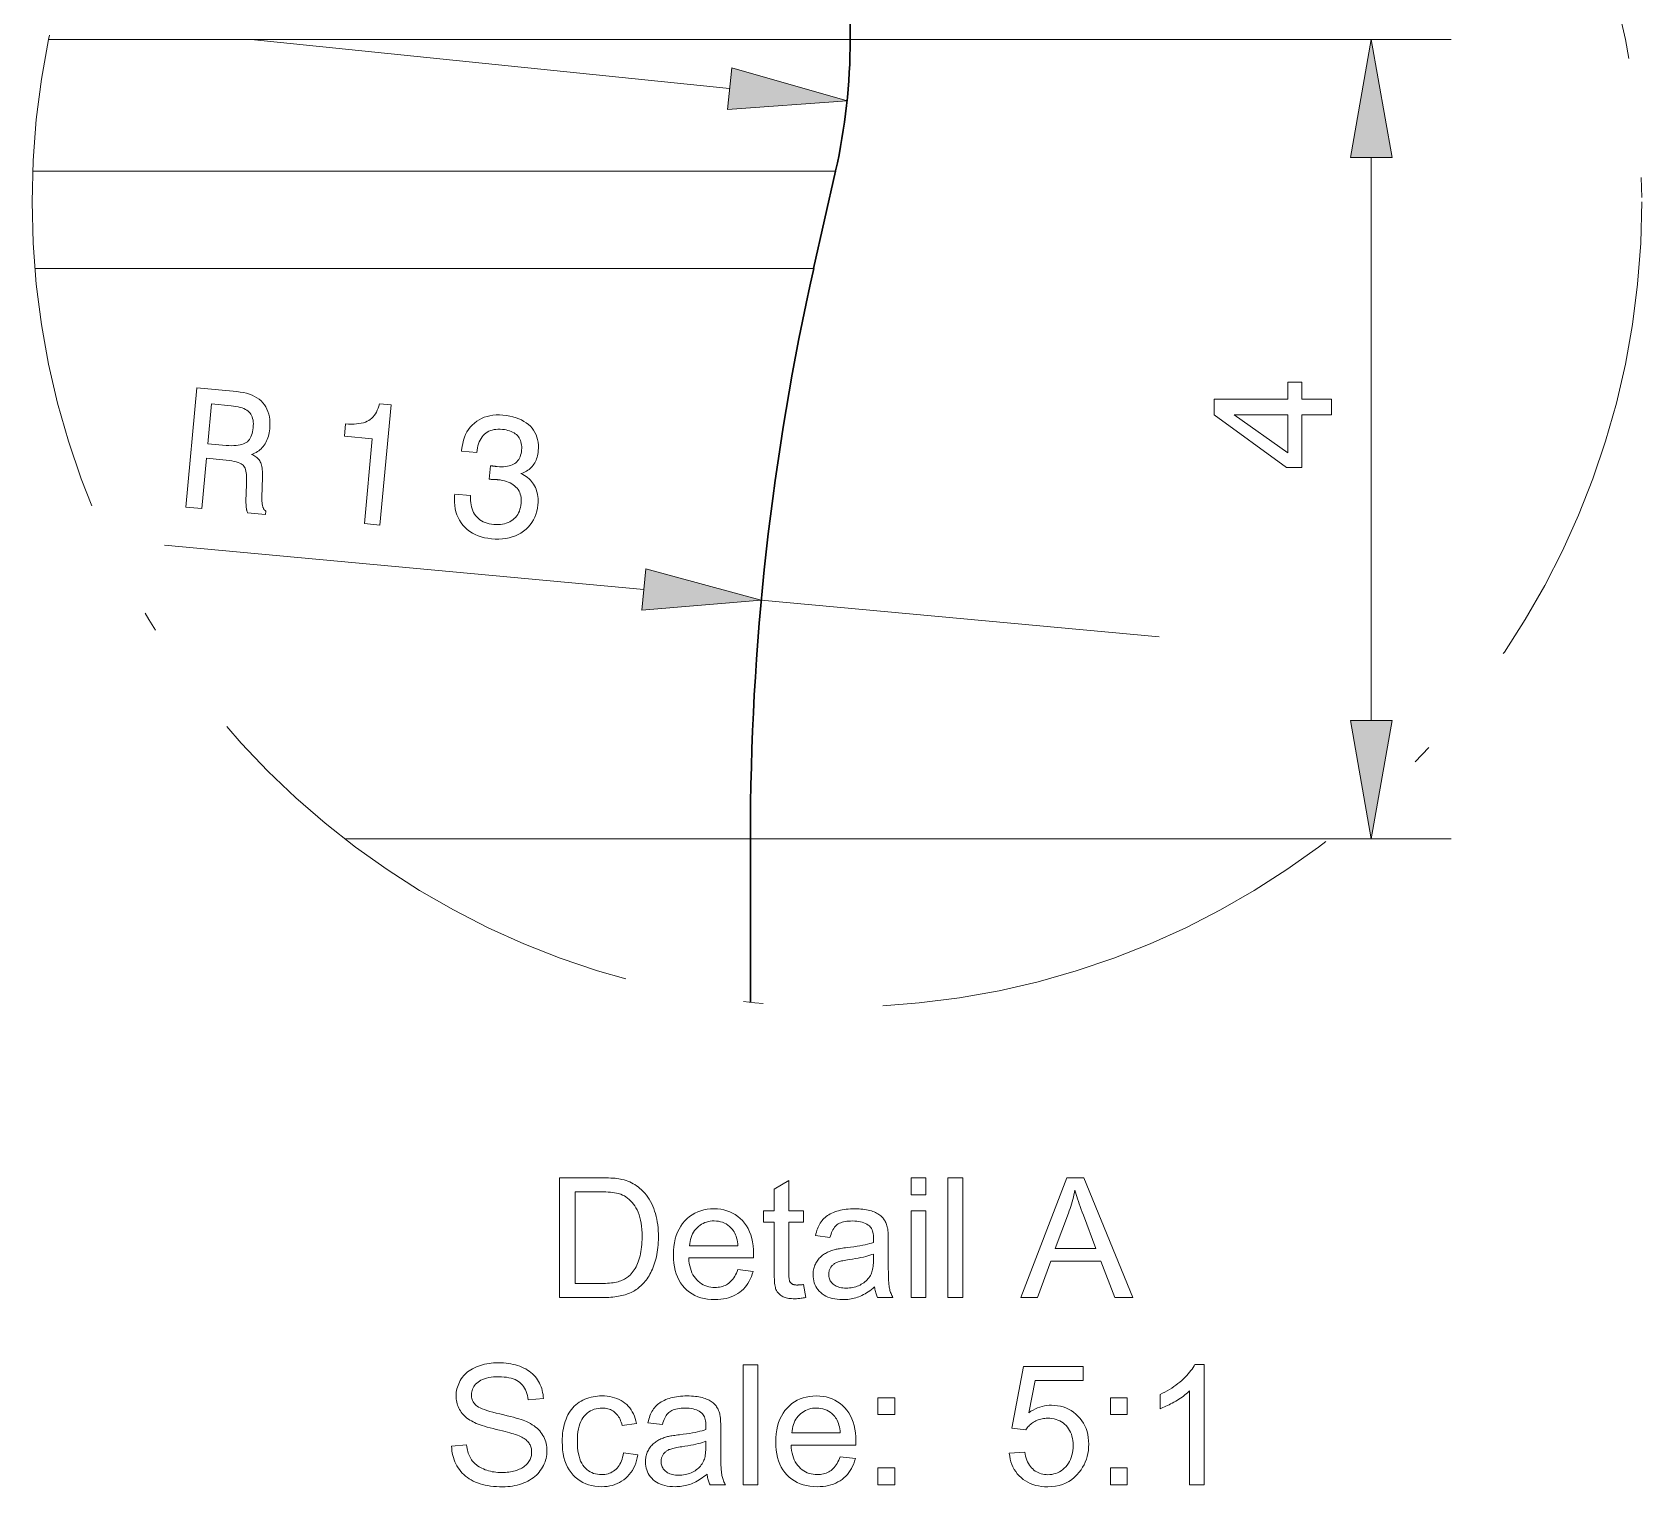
# Model space of a CAD drawing. Extents: x 0 to 297, y 0 to 420.
# Drawn here: x 165.78 to 206.08, y 78.96 to 115.36 of the extents above; entities that cross this region are included whole.
import ezdxf

# ---------------------------------------------------------------- set-up
doc = ezdxf.new("R2010")
doc.units = 0
doc.linetypes.add('DASHDOT', pattern=[18.5, 12, -3, 0.5, -3])

msp = doc.modelspace()

# ---------------------------------------------------------------- linework, layer by layer
at = {"color": 7, "lineweight": 30, "ltscale": 0.402046}
msp.add_line((186.263, 115.181), (186.263, 131.262), dxfattribs=at)
at = {"color": 7, "lineweight": 13}
for p, q in [((186.263, 115.181), (166.198, 115.181)), ((185.897, 111.888), (165.798, 111.888))]:
    msp.add_line(p, q, dxfattribs=at)
at = {"color": 7, "lineweight": 13, "ltscale": 0.301139}
for p, q in [((183.245, 113.949), (171.263, 115.181)), ((181.095, 101.417), (169.1, 102.522))]:
    msp.add_line(p, q, dxfattribs=at)
at = {"color": 7, "lineweight": 13, "ltscale": 0.376149}
msp.add_line((186.263, 115.181), (201.309, 115.181), dxfattribs=at)
at = {"color": 7, "lineweight": 13, "ltscale": 0.352279}
msp.add_line((199.309, 98.135), (199.309, 112.226), dxfattribs=at)
at = {"color": 7, "lineweight": 30, "ltscale": 0.0625}
msp.add_line((185.348, 109.449), (185.897, 111.888), dxfattribs=at)
at = {"color": 7, "lineweight": 13, "ltscale": 0.487385}
msp.add_line((185.348, 109.449), (165.853, 109.449), dxfattribs=at)
at = {"color": 7, "lineweight": 13, "ltscale": 0.25}
msp.add_line((193.995, 100.228), (184.037, 101.146), dxfattribs=at)
at = {"color": 7, "lineweight": 13, "ltscale": 0.253993}
msp.add_line((183.763, 95.181), (173.603, 95.181), dxfattribs=at)
at = {"color": 7, "lineweight": 13, "ltscale": 0.438649}
msp.add_line((183.763, 95.181), (201.309, 95.181), dxfattribs=at)
at = {"color": 7, "lineweight": 30, "ltscale": 0.102383}
msp.add_line((183.763, 91.085), (183.763, 95.181), dxfattribs=at)
at = {"color": 7, "lineweight": 13}
for points in [[(199.83, 112.226), (199.309, 115.181), (198.788, 112.226)], [(183.192, 113.43), (186.184, 113.646), (183.299, 114.467)], [(169.634, 103.477), (169.909, 106.46), (170.906, 106.368), (170.992, 106.358), (171.073, 106.344), (171.15, 106.326), (171.222, 106.304), (171.289, 106.278), (171.352, 106.248), (171.411, 106.215), (171.464, 106.177), (171.513, 106.135), (171.558, 106.089), (171.598, 106.04), (171.632, 105.987), (171.662, 105.93), (171.687, 105.87), (171.706, 105.806), (171.721, 105.739), (171.731, 105.668), (171.736, 105.594), (171.736, 105.516), (171.73, 105.435), (171.725, 105.387), (171.718, 105.34), (171.708, 105.295), (171.697, 105.252), (171.685, 105.211), (171.67, 105.171), (171.653, 105.133), (171.635, 105.096), (171.615, 105.062), (171.592, 105.028), (171.568, 104.997), (171.543, 104.968), (171.515, 104.94), (171.486, 104.914), (171.455, 104.89), (171.422, 104.867), (171.388, 104.847), (171.351, 104.828), (171.313, 104.811), (171.273, 104.795), (171.304, 104.782), (171.333, 104.767), (171.36, 104.751), (171.385, 104.735), (171.408, 104.717), (171.429, 104.698), (171.448, 104.679), (171.465, 104.658), (171.481, 104.636), (171.494, 104.613), (171.505, 104.588), (171.516, 104.56), (171.524, 104.528), (171.532, 104.494), (171.538, 104.456), (171.543, 104.415), (171.546, 104.37), (171.548, 104.322), (171.549, 104.272), (171.548, 104.217), (171.535, 103.73), (171.535, 103.699), (171.535, 103.67), (171.535, 103.642), (171.536, 103.616), (171.538, 103.592), (171.54, 103.569), (171.543, 103.548), (171.546, 103.529), (171.549, 103.511), (171.554, 103.495), (171.559, 103.48), (171.564, 103.466), (171.571, 103.452), (171.578, 103.439), (171.586, 103.427), (171.594, 103.415), (171.603, 103.404), (171.614, 103.394), (171.624, 103.384), (171.636, 103.375), (171.628, 103.293), (171.177, 103.335), (171.172, 103.346), (171.168, 103.357), (171.163, 103.37), (171.159, 103.383), (171.156, 103.398), (171.152, 103.413), (171.149, 103.43), (171.147, 103.447), (171.144, 103.465), (171.142, 103.484), (171.14, 103.505), (171.139, 103.526), (171.137, 103.549), (171.136, 103.574), (171.136, 103.599), (171.135, 103.626), (171.135, 103.654), (171.135, 103.684), (171.136, 103.715), (171.137, 103.747), (171.151, 104.135), (171.152, 104.192), (171.151, 104.245), (171.148, 104.294), (171.143, 104.339), (171.135, 104.38), (171.126, 104.417), (171.114, 104.45), (171.1, 104.48), (171.084, 104.505), (171.067, 104.526), (171.044, 104.545), (171.016, 104.563), (170.981, 104.58), (170.94, 104.595), (170.892, 104.609), (170.838, 104.622), (170.778, 104.634), (170.711, 104.645), (170.638, 104.654), (170.558, 104.662), (170.149, 104.7), (170.033, 103.44)], [(198.309, 105.791), (197.567, 105.791), (197.567, 104.473), (197.187, 104.473), (195.376, 105.787), (195.376, 106.179), (197.221, 106.179), (197.221, 106.607), (197.567, 106.607), (197.567, 106.179), (198.309, 106.179)], [(170.761, 106.013), (170.274, 106.058), (170.183, 105.065), (170.642, 105.023), (170.71, 105.018), (170.775, 105.015), (170.835, 105.016), (170.891, 105.019), (170.943, 105.024), (170.991, 105.033), (171.034, 105.044), (171.074, 105.058), (171.11, 105.074), (171.142, 105.093), (171.171, 105.115), (171.197, 105.141), (171.22, 105.17), (171.242, 105.202), (171.26, 105.237), (171.276, 105.276), (171.29, 105.318), (171.301, 105.364), (171.31, 105.413), (171.316, 105.465), (171.319, 105.516), (171.32, 105.565), (171.317, 105.611), (171.312, 105.654), (171.303, 105.695), (171.291, 105.733), (171.277, 105.768), (171.259, 105.8), (171.238, 105.829), (171.215, 105.856), (171.187, 105.881), (171.156, 105.903), (171.121, 105.924), (171.082, 105.942), (171.038, 105.959), (170.991, 105.974), (170.939, 105.987), (170.884, 105.997), (170.825, 106.006)], [(174.1, 103.066), (174.296, 105.19), (173.599, 105.254), (173.627, 105.559), (173.702, 105.554), (173.773, 105.553), (173.841, 105.555), (173.905, 105.559), (173.965, 105.566), (174.022, 105.577), (174.075, 105.59), (174.124, 105.606), (174.169, 105.626), (174.211, 105.648), (174.249, 105.673), (174.285, 105.702), (174.318, 105.735), (174.349, 105.771), (174.377, 105.811), (174.402, 105.854), (174.424, 105.901), (174.444, 105.951), (174.461, 106.005), (174.476, 106.063), (174.767, 106.036), (174.49, 103.03)], [(176.363, 103.801), (176.76, 103.765), (176.757, 103.703), (176.758, 103.644), (176.762, 103.587), (176.77, 103.533), (176.781, 103.481), (176.795, 103.432), (176.813, 103.385), (176.835, 103.341), (176.86, 103.3), (176.888, 103.261), (176.92, 103.225), (176.955, 103.192), (176.992, 103.162), (177.033, 103.135), (177.076, 103.112), (177.123, 103.092), (177.173, 103.075), (177.225, 103.062), (177.281, 103.052), (177.339, 103.044), (177.397, 103.041), (177.452, 103.04), (177.506, 103.043), (177.557, 103.05), (177.606, 103.06), (177.652, 103.073), (177.697, 103.089), (177.739, 103.109), (177.779, 103.133), (177.817, 103.159), (177.852, 103.189), (177.884, 103.221), (177.913, 103.256), (177.938, 103.294), (177.961, 103.334), (177.98, 103.377), (177.996, 103.423), (178.009, 103.471), (178.019, 103.522), (178.026, 103.576), (178.028, 103.625), (178.028, 103.672), (178.023, 103.717), (178.016, 103.761), (178.004, 103.802), (177.989, 103.842), (177.971, 103.879), (177.949, 103.915), (177.924, 103.949), (177.895, 103.981), (177.862, 104.011), (177.827, 104.038), (177.789, 104.062), (177.748, 104.085), (177.703, 104.104), (177.656, 104.121), (177.606, 104.136), (177.553, 104.147), (177.497, 104.157), (177.438, 104.164), (177.43, 104.164), (177.421, 104.165), (177.413, 104.166), (177.404, 104.167), (177.395, 104.167), (177.386, 104.168), (177.377, 104.168), (177.368, 104.169), (177.359, 104.169), (177.35, 104.17), (177.34, 104.17), (177.33, 104.171), (177.319, 104.171), (177.308, 104.172), (177.296, 104.172), (177.284, 104.173), (177.27, 104.173), (177.257, 104.174), (177.242, 104.174), (177.228, 104.175), (177.259, 104.513), (177.268, 104.511), (177.277, 104.51), (177.286, 104.509), (177.295, 104.508), (177.304, 104.507), (177.312, 104.506), (177.321, 104.504), (177.33, 104.503), (177.338, 104.502), (177.347, 104.501), (177.355, 104.5), (177.363, 104.499), (177.371, 104.499), (177.379, 104.498), (177.387, 104.497), (177.395, 104.496), (177.402, 104.495), (177.41, 104.495), (177.417, 104.494), (177.424, 104.493), (177.481, 104.489), (177.534, 104.488), (177.585, 104.489), (177.634, 104.492), (177.679, 104.499), (177.722, 104.507), (177.761, 104.519), (177.798, 104.533), (177.833, 104.549), (177.864, 104.568), (177.893, 104.59), (177.919, 104.614), (177.943, 104.641), (177.964, 104.671), (177.982, 104.703), (177.998, 104.738), (178.011, 104.776), (178.022, 104.816), (178.03, 104.859), (178.036, 104.905), (178.039, 104.949), (178.038, 104.992), (178.035, 105.032), (178.029, 105.071), (178.02, 105.108), (178.009, 105.143), (177.994, 105.177), (177.976, 105.208), (177.956, 105.238), (177.933, 105.266), (177.906, 105.291), (177.878, 105.315), (177.846, 105.336), (177.812, 105.355), (177.776, 105.372), (177.737, 105.387), (177.695, 105.399), (177.651, 105.409), (177.604, 105.418), (177.554, 105.423), (177.498, 105.427), (177.445, 105.427), (177.394, 105.423), (177.346, 105.416), (177.299, 105.406), (177.256, 105.392), (177.215, 105.375), (177.176, 105.354), (177.14, 105.329), (177.106, 105.302), (177.075, 105.27), (177.046, 105.236), (177.02, 105.198), (176.997, 105.157), (176.977, 105.112), (176.959, 105.065), (176.944, 105.014), (176.931, 104.959), (176.921, 104.902), (176.914, 104.841), (176.532, 104.876), (176.535, 104.905), (176.545, 104.991), (176.561, 105.073), (176.581, 105.15), (176.605, 105.224), (176.635, 105.294), (176.669, 105.359), (176.708, 105.421), (176.752, 105.478), (176.801, 105.532), (176.854, 105.581), (176.912, 105.626), (176.972, 105.665), (177.036, 105.698), (177.102, 105.726), (177.172, 105.749), (177.244, 105.766), (177.32, 105.777), (177.399, 105.783), (177.481, 105.783), (177.566, 105.778), (177.655, 105.768), (177.74, 105.753), (177.82, 105.735), (177.896, 105.713), (177.967, 105.687), (178.034, 105.658), (178.096, 105.624), (178.154, 105.587), (178.207, 105.546), (178.256, 105.501), (178.3, 105.452), (178.338, 105.401), (178.371, 105.346), (178.399, 105.289), (178.421, 105.229), (178.438, 105.166), (178.45, 105.1), (178.457, 105.031), (178.458, 104.96), (178.453, 104.885), (178.448, 104.843), (178.442, 104.802), (178.433, 104.762), (178.423, 104.724), (178.411, 104.687), (178.397, 104.652), (178.381, 104.618), (178.364, 104.585), (178.345, 104.554), (178.324, 104.525), (178.301, 104.497), (178.276, 104.47), (178.25, 104.445), (178.222, 104.422), (178.193, 104.401), (178.162, 104.381), (178.129, 104.363), (178.094, 104.346), (178.058, 104.331), (178.02, 104.318), (178.065, 104.295), (178.108, 104.27), (178.148, 104.243), (178.186, 104.215), (178.222, 104.185), (178.255, 104.153), (178.285, 104.12), (178.313, 104.085), (178.338, 104.048), (178.361, 104.009), (178.381, 103.968), (178.399, 103.926), (178.413, 103.883), (178.426, 103.838), (178.435, 103.792), (178.442, 103.744), (178.447, 103.695), (178.448, 103.644), (178.447, 103.591), (178.443, 103.538), (178.433, 103.453), (178.416, 103.373), (178.395, 103.297), (178.367, 103.225), (178.334, 103.156), (178.296, 103.092), (178.251, 103.032), (178.202, 102.975), (178.147, 102.923), (178.086, 102.874), (178.021, 102.83), (177.952, 102.792), (177.88, 102.759), (177.804, 102.732), (177.726, 102.71), (177.643, 102.694), (177.558, 102.684), (177.469, 102.679), (177.377, 102.679), (177.281, 102.686), (177.191, 102.697), (177.105, 102.713), (177.023, 102.734), (176.945, 102.76), (176.872, 102.792), (176.803, 102.828), (176.738, 102.869), (176.677, 102.916), (176.621, 102.968), (176.569, 103.024), (176.522, 103.085), (176.481, 103.149), (176.445, 103.216), (176.416, 103.286), (176.392, 103.359), (176.374, 103.436), (176.362, 103.515), (176.356, 103.598), (176.355, 103.683), (176.36, 103.772)], [(197.221, 104.836), (197.221, 105.791), (195.878, 105.791)], [(181.047, 100.898), (184.037, 101.146), (181.143, 101.935)], [(198.788, 98.135), (199.309, 95.181), (199.83, 98.135)], [(178.982, 83.698), (178.982, 86.698), (180.015, 86.698), (180.084, 86.698), (180.149, 86.696), (180.21, 86.694), (180.269, 86.691), (180.324, 86.687), (180.376, 86.683), (180.424, 86.677), (180.469, 86.671), (180.511, 86.663), (180.549, 86.655), (180.6, 86.642), (180.65, 86.628), (180.697, 86.611), (180.744, 86.592), (180.788, 86.572), (180.832, 86.549), (180.873, 86.525), (180.914, 86.499), (180.952, 86.47), (180.989, 86.44), (181.036, 86.399), (181.08, 86.356), (181.121, 86.31), (181.16, 86.262), (181.197, 86.212), (181.231, 86.159), (181.263, 86.105), (181.293, 86.048), (181.32, 85.989), (181.344, 85.928), (181.367, 85.864), (181.387, 85.799), (181.404, 85.732), (181.42, 85.664), (181.433, 85.593), (181.443, 85.521), (181.452, 85.447), (181.457, 85.371), (181.461, 85.294), (181.462, 85.214), (181.461, 85.147), (181.459, 85.081), (181.455, 85.016), (181.449, 84.954), (181.442, 84.892), (181.433, 84.832), (181.423, 84.774), (181.411, 84.717), (181.397, 84.662), (181.382, 84.609), (181.366, 84.557), (181.349, 84.507), (181.33, 84.459), (181.311, 84.412), (181.291, 84.368), (181.27, 84.325), (181.249, 84.284), (181.226, 84.245), (181.202, 84.207), (181.178, 84.172), (181.152, 84.138), (181.127, 84.106), (181.101, 84.075), (181.074, 84.045), (181.047, 84.017), (181.019, 83.991), (180.991, 83.966), (180.963, 83.942), (180.934, 83.92), (180.904, 83.9), (180.874, 83.88), (180.843, 83.862), (180.81, 83.844), (180.776, 83.828), (180.741, 83.812), (180.704, 83.798), (180.667, 83.784), (180.628, 83.772), (180.588, 83.76), (180.546, 83.749), (180.504, 83.74), (180.46, 83.731), (180.415, 83.723), (180.369, 83.717), (180.321, 83.711), (180.272, 83.706), (180.222, 83.703), (180.171, 83.7), (180.118, 83.699), (180.064, 83.698)], [(187.79, 86.274), (187.79, 86.698), (188.158, 86.698), (188.158, 86.274)], [(188.71, 83.698), (188.71, 86.698), (189.079, 86.698), (189.079, 83.698)], [(190.532, 83.698), (191.684, 86.698), (192.112, 86.698), (193.339, 83.698), (192.887, 83.698), (192.537, 84.607), (191.283, 84.607), (190.953, 83.698)], [(179.379, 84.052), (180.019, 84.052), (180.077, 84.053), (180.133, 84.054), (180.186, 84.057), (180.236, 84.061), (180.284, 84.066), (180.329, 84.072), (180.372, 84.079), (180.412, 84.087), (180.45, 84.097), (180.485, 84.107), (180.518, 84.119), (180.55, 84.131), (180.58, 84.145), (180.609, 84.159), (180.637, 84.174), (180.663, 84.19), (180.688, 84.207), (180.711, 84.225), (180.733, 84.243), (180.754, 84.263), (180.782, 84.292), (180.808, 84.323), (180.833, 84.356), (180.857, 84.391), (180.88, 84.428), (180.901, 84.467), (180.921, 84.508), (180.94, 84.551), (180.958, 84.596), (180.974, 84.642), (180.989, 84.691), (181.002, 84.742), (181.014, 84.795), (181.024, 84.849), (181.033, 84.906), (181.04, 84.965), (181.046, 85.026), (181.05, 85.089), (181.052, 85.154), (181.053, 85.221), (181.051, 85.313), (181.047, 85.4), (181.039, 85.483), (181.028, 85.562), (181.014, 85.637), (180.997, 85.707), (180.977, 85.773), (180.954, 85.834), (180.928, 85.891), (180.898, 85.944), (180.867, 85.993), (180.834, 86.038), (180.8, 86.081), (180.764, 86.119), (180.727, 86.155), (180.689, 86.187), (180.649, 86.216), (180.609, 86.242), (180.566, 86.264), (180.523, 86.283), (180.489, 86.294), (180.451, 86.305), (180.41, 86.314), (180.364, 86.322), (180.315, 86.329), (180.261, 86.334), (180.204, 86.339), (180.143, 86.342), (180.078, 86.343), (180.009, 86.344), (179.379, 86.344)], [(185.097, 84.028), (185.15, 83.702), (185.119, 83.696), (185.089, 83.69), (185.059, 83.685), (185.031, 83.681), (185.002, 83.678), (184.975, 83.675), (184.948, 83.672), (184.922, 83.671), (184.896, 83.67), (184.871, 83.669), (184.832, 83.67), (184.795, 83.672), (184.759, 83.675), (184.725, 83.68), (184.693, 83.685), (184.663, 83.692), (184.635, 83.701), (184.608, 83.71), (184.583, 83.721), (184.56, 83.733), (184.539, 83.746), (184.519, 83.76), (184.5, 83.775), (184.482, 83.79), (184.466, 83.806), (184.451, 83.823), (184.438, 83.841), (184.425, 83.86), (184.414, 83.879), (184.405, 83.9), (184.396, 83.923), (184.389, 83.95), (184.382, 83.982), (184.376, 84.019), (184.371, 84.06), (184.367, 84.106), (184.364, 84.156), (184.362, 84.211), (184.36, 84.27), (184.36, 84.335), (184.36, 85.585), (184.09, 85.585), (184.09, 85.871), (184.36, 85.871), (184.36, 86.41), (184.726, 86.631), (184.726, 85.871), (185.097, 85.871), (185.097, 85.585), (184.726, 85.585), (184.726, 84.314), (184.726, 84.284), (184.727, 84.256), (184.728, 84.23), (184.729, 84.206), (184.731, 84.185), (184.733, 84.165), (184.736, 84.149), (184.739, 84.134), (184.742, 84.122), (184.746, 84.111), (184.75, 84.103), (184.754, 84.094), (184.759, 84.086), (184.765, 84.078), (184.771, 84.071), (184.778, 84.064), (184.785, 84.057), (184.792, 84.051), (184.8, 84.045), (184.809, 84.04), (184.818, 84.035), (184.828, 84.03), (184.839, 84.026), (184.85, 84.023), (184.862, 84.02), (184.875, 84.017), (184.889, 84.016), (184.904, 84.014), (184.919, 84.013), (184.935, 84.013), (184.948, 84.013), (184.961, 84.014), (184.975, 84.015), (184.99, 84.016), (185.006, 84.017), (185.023, 84.018), (185.04, 84.02), (185.058, 84.022), (185.077, 84.025)], [(191.397, 84.93), (192.414, 84.93), (192.101, 85.761), (192.073, 85.835), (192.047, 85.907), (192.022, 85.976), (191.998, 86.042), (191.976, 86.106), (191.956, 86.167), (191.937, 86.225), (191.919, 86.28), (191.903, 86.333), (191.888, 86.383), (191.877, 86.325), (191.864, 86.268), (191.85, 86.21), (191.835, 86.153), (191.819, 86.095), (191.803, 86.038), (191.785, 85.981), (191.767, 85.924), (191.747, 85.867), (191.727, 85.81)], [(183.449, 84.398), (183.83, 84.351), (183.81, 84.286), (183.788, 84.223), (183.762, 84.164), (183.733, 84.108), (183.701, 84.055), (183.667, 84.004), (183.629, 83.957), (183.588, 83.913), (183.543, 83.871), (183.496, 83.833), (183.446, 83.798), (183.393, 83.767), (183.338, 83.739), (183.28, 83.715), (183.219, 83.695), (183.155, 83.678), (183.089, 83.666), (183.02, 83.656), (182.949, 83.651), (182.874, 83.649), (182.781, 83.652), (182.691, 83.661), (182.606, 83.675), (182.524, 83.696), (182.447, 83.722), (182.373, 83.755), (182.303, 83.793), (182.238, 83.837), (182.176, 83.887), (182.118, 83.943), (182.065, 84.004), (182.017, 84.07), (181.976, 84.14), (181.939, 84.215), (181.908, 84.295), (181.883, 84.38), (181.864, 84.47), (181.85, 84.564), (181.841, 84.663), (181.839, 84.766), (181.841, 84.874), (181.85, 84.976), (181.864, 85.073), (181.884, 85.166), (181.909, 85.253), (181.94, 85.336), (181.977, 85.414), (182.019, 85.487), (182.067, 85.555), (182.121, 85.618), (182.179, 85.675), (182.241, 85.727), (182.306, 85.772), (182.374, 85.811), (182.445, 85.845), (182.52, 85.872), (182.599, 85.893), (182.68, 85.908), (182.765, 85.917), (182.854, 85.92), (182.939, 85.917), (183.022, 85.909), (183.101, 85.894), (183.177, 85.873), (183.25, 85.846), (183.319, 85.814), (183.386, 85.775), (183.449, 85.731), (183.509, 85.68), (183.566, 85.624), (183.618, 85.562), (183.665, 85.495), (183.707, 85.424), (183.743, 85.348), (183.773, 85.267), (183.798, 85.181), (183.817, 85.09), (183.831, 84.994), (183.839, 84.894), (183.842, 84.789), (183.842, 84.782), (183.842, 84.774), (183.842, 84.766), (183.842, 84.757), (183.842, 84.748), (183.841, 84.738), (183.841, 84.727), (183.841, 84.715), (183.84, 84.703), (183.84, 84.691), (182.219, 84.691), (182.225, 84.621), (182.234, 84.554), (182.246, 84.491), (182.262, 84.431), (182.28, 84.374), (182.302, 84.321), (182.327, 84.271), (182.355, 84.225), (182.387, 84.182), (182.422, 84.142), (182.459, 84.106), (182.498, 84.074), (182.539, 84.045), (182.582, 84.02), (182.627, 83.999), (182.673, 83.982), (182.721, 83.969), (182.771, 83.959), (182.823, 83.954), (182.876, 83.952), (182.916, 83.953), (182.955, 83.956), (182.992, 83.961), (183.029, 83.969), (183.064, 83.978), (183.098, 83.99), (183.131, 84.004), (183.162, 84.02), (183.193, 84.038), (183.222, 84.058), (183.25, 84.081), (183.277, 84.106), (183.303, 84.134), (183.327, 84.164), (183.35, 84.196), (183.373, 84.232), (183.393, 84.269), (183.413, 84.31), (183.432, 84.353)], [(186.875, 83.966), (186.834, 83.932), (186.794, 83.901), (186.753, 83.871), (186.714, 83.843), (186.674, 83.818), (186.635, 83.794), (186.596, 83.773), (186.557, 83.753), (186.519, 83.736), (186.481, 83.721), (186.443, 83.707), (186.404, 83.695), (186.365, 83.684), (186.325, 83.675), (186.285, 83.667), (186.244, 83.66), (186.202, 83.655), (186.16, 83.652), (186.118, 83.65), (186.075, 83.649), (186.005, 83.651), (185.938, 83.656), (185.875, 83.665), (185.815, 83.677), (185.758, 83.693), (185.705, 83.712), (185.655, 83.735), (185.608, 83.761), (185.564, 83.791), (185.524, 83.824), (185.488, 83.86), (185.455, 83.898), (185.426, 83.938), (185.401, 83.979), (185.38, 84.023), (185.363, 84.069), (185.349, 84.117), (185.34, 84.166), (185.334, 84.218), (185.332, 84.271), (185.333, 84.303), (185.335, 84.334), (185.338, 84.364), (185.343, 84.394), (185.35, 84.424), (185.358, 84.453), (185.367, 84.481), (185.378, 84.509), (185.391, 84.536), (185.404, 84.563), (185.419, 84.589), (185.435, 84.613), (185.452, 84.637), (185.47, 84.66), (185.488, 84.682), (185.508, 84.702), (185.528, 84.722), (185.55, 84.74), (185.572, 84.758), (185.595, 84.774), (185.619, 84.79), (185.643, 84.805), (185.668, 84.819), (185.694, 84.832), (185.72, 84.845), (185.747, 84.856), (185.774, 84.867), (185.802, 84.877), (185.831, 84.887), (185.86, 84.895), (185.883, 84.901), (185.908, 84.907), (185.935, 84.912), (185.964, 84.918), (185.996, 84.923), (186.03, 84.929), (186.066, 84.934), (186.104, 84.94), (186.145, 84.945), (186.187, 84.95), (186.274, 84.961), (186.356, 84.973), (186.434, 84.984), (186.506, 84.996), (186.575, 85.009), (186.638, 85.022), (186.696, 85.035), (186.75, 85.049), (186.8, 85.063), (186.844, 85.077), (186.845, 85.092), (186.845, 85.105), (186.845, 85.118), (186.845, 85.129), (186.846, 85.139), (186.846, 85.148), (186.846, 85.156), (186.846, 85.163), (186.846, 85.169), (186.846, 85.174), (186.845, 85.217), (186.842, 85.258), (186.837, 85.297), (186.829, 85.332), (186.82, 85.365), (186.809, 85.396), (186.795, 85.424), (186.779, 85.449), (186.762, 85.471), (186.742, 85.491), (186.712, 85.514), (186.68, 85.536), (186.645, 85.554), (186.607, 85.571), (186.566, 85.584), (186.523, 85.596), (186.477, 85.604), (186.428, 85.611), (186.377, 85.614), (186.322, 85.616), (186.272, 85.615), (186.224, 85.612), (186.179, 85.607), (186.136, 85.601), (186.096, 85.593), (186.059, 85.583), (186.025, 85.571), (185.994, 85.557), (185.965, 85.542), (185.939, 85.524), (185.914, 85.505), (185.892, 85.482), (185.87, 85.457), (185.85, 85.429), (185.831, 85.398), (185.813, 85.365), (185.797, 85.328), (185.782, 85.289), (185.768, 85.247), (185.755, 85.202), (185.395, 85.251), (185.406, 85.297), (185.417, 85.34), (185.43, 85.382), (185.445, 85.422), (185.46, 85.46), (185.477, 85.497), (185.495, 85.531), (185.514, 85.564), (185.535, 85.595), (185.557, 85.625), (185.58, 85.653), (185.606, 85.679), (185.633, 85.704), (185.663, 85.728), (185.695, 85.751), (185.728, 85.772), (185.764, 85.792), (185.801, 85.81), (185.841, 85.828), (185.882, 85.844), (185.926, 85.858), (185.97, 85.871), (186.016, 85.883), (186.063, 85.893), (186.112, 85.901), (186.162, 85.908), (186.213, 85.914), (186.266, 85.917), (186.32, 85.92), (186.376, 85.92), (186.43, 85.92), (186.483, 85.918), (186.533, 85.915), (186.581, 85.91), (186.628, 85.904), (186.672, 85.897), (186.714, 85.888), (186.754, 85.879), (186.792, 85.867), (186.828, 85.855), (186.862, 85.842), (186.894, 85.827), (186.924, 85.813), (186.952, 85.797), (186.979, 85.781), (187.003, 85.764), (187.026, 85.747), (187.047, 85.729), (187.066, 85.71), (187.084, 85.69), (187.099, 85.67), (187.114, 85.648), (187.128, 85.626), (187.141, 85.602), (187.153, 85.578), (187.164, 85.552), (187.174, 85.526), (187.183, 85.498), (187.191, 85.469), (187.198, 85.44), (187.202, 85.419), (187.205, 85.396), (187.208, 85.369), (187.21, 85.34), (187.212, 85.308), (187.214, 85.272), (187.215, 85.234), (187.216, 85.192), (187.216, 85.147), (187.217, 85.1), (187.217, 84.609), (187.217, 84.51), (187.217, 84.418), (187.219, 84.335), (187.22, 84.258), (187.222, 84.189), (187.225, 84.128), (187.228, 84.075), (187.232, 84.029), (187.236, 83.99), (187.24, 83.959), (187.245, 83.932), (187.251, 83.905), (187.258, 83.878), (187.266, 83.852), (187.275, 83.826), (187.285, 83.8), (187.296, 83.774), (187.307, 83.748), (187.32, 83.723), (187.333, 83.698), (186.948, 83.698), (186.937, 83.721), (186.927, 83.745), (186.918, 83.77), (186.909, 83.796), (186.901, 83.822), (186.894, 83.85), (186.888, 83.878), (186.883, 83.906), (186.879, 83.936)], [(187.79, 83.698), (187.79, 85.871), (188.158, 85.871), (188.158, 83.698)], [(182.24, 84.993), (183.453, 84.993), (183.447, 85.047), (183.44, 85.098), (183.43, 85.146), (183.419, 85.191), (183.406, 85.233), (183.391, 85.273), (183.375, 85.31), (183.356, 85.344), (183.336, 85.376), (183.314, 85.405), (183.278, 85.445), (183.24, 85.481), (183.199, 85.513), (183.157, 85.541), (183.112, 85.564), (183.065, 85.584), (183.017, 85.598), (182.966, 85.609), (182.913, 85.615), (182.858, 85.618), (182.808, 85.616), (182.759, 85.611), (182.713, 85.602), (182.668, 85.59), (182.624, 85.575), (182.582, 85.556), (182.542, 85.534), (182.503, 85.509), (182.466, 85.48), (182.431, 85.448), (182.398, 85.413), (182.368, 85.375), (182.341, 85.336), (182.317, 85.294), (182.297, 85.249), (182.279, 85.203), (182.265, 85.154), (182.253, 85.103), (182.245, 85.049)], [(186.844, 84.789), (186.802, 84.773), (186.756, 84.757), (186.706, 84.742), (186.652, 84.727), (186.593, 84.713), (186.531, 84.699), (186.465, 84.686), (186.395, 84.674), (186.321, 84.661), (186.242, 84.65), (186.198, 84.643), (186.157, 84.636), (186.118, 84.629), (186.082, 84.622), (186.049, 84.615), (186.018, 84.607), (185.99, 84.6), (185.964, 84.592), (185.941, 84.584), (185.921, 84.576), (185.903, 84.567), (185.885, 84.558), (185.869, 84.548), (185.853, 84.537), (185.838, 84.526), (185.824, 84.513), (185.81, 84.5), (185.798, 84.486), (185.787, 84.472), (185.776, 84.456), (185.766, 84.44), (185.757, 84.424), (185.75, 84.407), (185.743, 84.39), (185.738, 84.373), (185.733, 84.355), (185.729, 84.337), (185.727, 84.319), (185.725, 84.3), (185.725, 84.281), (185.726, 84.252), (185.729, 84.224), (185.735, 84.197), (185.743, 84.171), (185.753, 84.146), (185.765, 84.122), (185.779, 84.099), (185.796, 84.077), (185.815, 84.056), (185.836, 84.036), (185.86, 84.017), (185.885, 84), (185.912, 83.986), (185.942, 83.973), (185.974, 83.962), (186.007, 83.953), (186.043, 83.946), (186.081, 83.941), (186.121, 83.938), (186.163, 83.938), (186.205, 83.938), (186.246, 83.941), (186.286, 83.946), (186.325, 83.952), (186.364, 83.961), (186.401, 83.971), (186.438, 83.983), (186.473, 83.997), (186.508, 84.013), (186.541, 84.031), (186.574, 84.05), (186.604, 84.071), (186.633, 84.093), (186.66, 84.116), (186.685, 84.141), (186.708, 84.167), (186.73, 84.195), (186.75, 84.223), (186.768, 84.254), (186.785, 84.285), (186.796, 84.312), (186.806, 84.34), (186.815, 84.371), (186.823, 84.404), (186.829, 84.44), (186.835, 84.478), (186.839, 84.518), (186.842, 84.561), (186.844, 84.606), (186.844, 84.654)], [(176.283, 79.98), (176.657, 80.013), (176.663, 79.968), (176.671, 79.926), (176.68, 79.885), (176.69, 79.845), (176.701, 79.808), (176.715, 79.772), (176.729, 79.737), (176.745, 79.704), (176.762, 79.673), (176.781, 79.643), (176.802, 79.615), (176.824, 79.588), (176.849, 79.562), (176.876, 79.537), (176.905, 79.513), (176.936, 79.49), (176.97, 79.468), (177.005, 79.448), (177.043, 79.428), (177.083, 79.41), (177.124, 79.393), (177.167, 79.378), (177.21, 79.364), (177.255, 79.353), (177.3, 79.343), (177.347, 79.335), (177.394, 79.329), (177.443, 79.324), (177.493, 79.322), (177.543, 79.321), (177.588, 79.322), (177.632, 79.324), (177.675, 79.327), (177.717, 79.332), (177.757, 79.338), (177.797, 79.345), (177.835, 79.354), (177.873, 79.364), (177.909, 79.376), (177.944, 79.388), (177.978, 79.402), (178.01, 79.417), (178.041, 79.433), (178.069, 79.45), (178.096, 79.468), (178.121, 79.487), (178.144, 79.508), (178.166, 79.529), (178.185, 79.551), (178.203, 79.574), (178.219, 79.597), (178.234, 79.622), (178.247, 79.646), (178.258, 79.671), (178.267, 79.697), (178.275, 79.723), (178.281, 79.749), (178.285, 79.776), (178.287, 79.803), (178.288, 79.83), (178.287, 79.858), (178.285, 79.885), (178.281, 79.912), (178.275, 79.938), (178.268, 79.963), (178.259, 79.987), (178.248, 80.011), (178.236, 80.033), (178.222, 80.056), (178.206, 80.077), (178.189, 80.098), (178.169, 80.118), (178.148, 80.137), (178.124, 80.156), (178.098, 80.174), (178.07, 80.191), (178.04, 80.208), (178.007, 80.224), (177.973, 80.239), (177.936, 80.254), (177.909, 80.264), (177.876, 80.275), (177.837, 80.287), (177.793, 80.3), (177.742, 80.314), (177.686, 80.329), (177.624, 80.345), (177.556, 80.363), (177.482, 80.381), (177.402, 80.4), (177.322, 80.42), (177.247, 80.44), (177.176, 80.459), (177.111, 80.478), (177.051, 80.497), (176.995, 80.515), (176.945, 80.534), (176.899, 80.552), (176.859, 80.57), (176.823, 80.588), (176.781, 80.611), (176.741, 80.635), (176.704, 80.66), (176.669, 80.686), (176.635, 80.714), (176.605, 80.742), (176.576, 80.772), (176.549, 80.802), (176.525, 80.834), (176.503, 80.867), (176.483, 80.901), (176.465, 80.935), (176.449, 80.971), (176.435, 81.007), (176.424, 81.044), (176.414, 81.081), (176.407, 81.12), (176.402, 81.159), (176.398, 81.199), (176.397, 81.24), (176.399, 81.286), (176.402, 81.33), (176.409, 81.374), (176.418, 81.417), (176.43, 81.46), (176.444, 81.502), (176.461, 81.544), (176.48, 81.585), (176.502, 81.625), (176.526, 81.665), (176.553, 81.704), (176.583, 81.74), (176.614, 81.775), (176.648, 81.808), (176.685, 81.839), (176.724, 81.868), (176.765, 81.895), (176.808, 81.92), (176.854, 81.943), (176.903, 81.965), (176.953, 81.984), (177.004, 82.002), (177.056, 82.017), (177.11, 82.03), (177.164, 82.042), (177.22, 82.051), (177.277, 82.058), (177.334, 82.063), (177.393, 82.066), (177.453, 82.067), (177.519, 82.066), (177.584, 82.063), (177.646, 82.057), (177.708, 82.05), (177.767, 82.04), (177.825, 82.028), (177.882, 82.014), (177.937, 81.998), (177.99, 81.98), (178.042, 81.96), (178.091, 81.937), (178.139, 81.913), (178.184, 81.886), (178.227, 81.858), (178.267, 81.827), (178.305, 81.794), (178.341, 81.76), (178.374, 81.723), (178.405, 81.684), (178.433, 81.644), (178.46, 81.601), (178.483, 81.558), (178.504, 81.513), (178.523, 81.468), (178.539, 81.421), (178.552, 81.373), (178.563, 81.324), (178.572, 81.274), (178.578, 81.223), (178.581, 81.171), (178.2, 81.142), (178.193, 81.198), (178.182, 81.25), (178.169, 81.3), (178.152, 81.347), (178.133, 81.392), (178.111, 81.433), (178.086, 81.472), (178.057, 81.508), (178.026, 81.541), (177.992, 81.572), (177.955, 81.6), (177.915, 81.624), (177.871, 81.646), (177.824, 81.665), (177.773, 81.681), (177.719, 81.694), (177.662, 81.704), (177.601, 81.711), (177.537, 81.716), (177.47, 81.717), (177.4, 81.716), (177.333, 81.712), (177.271, 81.705), (177.213, 81.696), (177.158, 81.684), (177.108, 81.67), (177.061, 81.653), (177.018, 81.633), (176.98, 81.61), (176.945, 81.585), (176.913, 81.558), (176.885, 81.53), (176.861, 81.501), (176.839, 81.471), (176.821, 81.44), (176.806, 81.407), (176.795, 81.374), (176.787, 81.339), (176.782, 81.304), (176.78, 81.267), (176.781, 81.235), (176.785, 81.205), (176.79, 81.175), (176.799, 81.147), (176.809, 81.12), (176.822, 81.094), (176.837, 81.069), (176.855, 81.045), (176.874, 81.022), (176.897, 81.001), (176.923, 80.98), (176.957, 80.959), (176.999, 80.938), (177.047, 80.917), (177.104, 80.895), (177.167, 80.874), (177.238, 80.852), (177.316, 80.831), (177.402, 80.809), (177.495, 80.787), (177.589, 80.765), (177.677, 80.744), (177.758, 80.724), (177.834, 80.704), (177.903, 80.685), (177.967, 80.666), (178.024, 80.647), (178.075, 80.63), (178.12, 80.612), (178.159, 80.596), (178.21, 80.571), (178.259, 80.545), (178.304, 80.518), (178.347, 80.489), (178.387, 80.459), (178.424, 80.428), (178.459, 80.395), (178.491, 80.361), (178.52, 80.326), (178.546, 80.29), (178.57, 80.252), (178.591, 80.214), (178.61, 80.174), (178.626, 80.133), (178.64, 80.091), (178.651, 80.047), (178.66, 80.003), (178.666, 79.958), (178.67, 79.911), (178.671, 79.863), (178.669, 79.816), (178.665, 79.769), (178.659, 79.722), (178.649, 79.676), (178.637, 79.631), (178.622, 79.586), (178.604, 79.542), (178.583, 79.498), (178.56, 79.455), (178.534, 79.412), (178.505, 79.371), (178.474, 79.331), (178.441, 79.293), (178.405, 79.258), (178.367, 79.224), (178.326, 79.192), (178.283, 79.162), (178.238, 79.133), (178.19, 79.107), (178.14, 79.082), (178.088, 79.06), (178.035, 79.04), (177.98, 79.022), (177.924, 79.007), (177.867, 78.994), (177.808, 78.984), (177.749, 78.975), (177.688, 78.97), (177.625, 78.966), (177.562, 78.965), (177.482, 78.966), (177.404, 78.97), (177.329, 78.975), (177.257, 78.984), (177.188, 78.994), (177.121, 79.008), (177.056, 79.023), (176.995, 79.041), (176.936, 79.061), (176.879, 79.083), (176.825, 79.108), (176.774, 79.136), (176.725, 79.165), (176.678, 79.198), (176.634, 79.232), (176.592, 79.269), (176.552, 79.308), (176.515, 79.35), (176.48, 79.394), (176.447, 79.441), (176.418, 79.489), (176.391, 79.538), (176.367, 79.589), (176.346, 79.641), (176.328, 79.695), (176.313, 79.749), (176.301, 79.805), (176.292, 79.862), (176.286, 79.92)], [(183.584, 79.016), (183.584, 82.016), (183.953, 82.016), (183.953, 79.016)], [(190.245, 79.802), (190.632, 79.835), (190.642, 79.779), (190.654, 79.727), (190.668, 79.678), (190.685, 79.631), (190.703, 79.587), (190.724, 79.546), (190.748, 79.508), (190.773, 79.472), (190.801, 79.44), (190.832, 79.41), (190.863, 79.383), (190.897, 79.359), (190.931, 79.337), (190.967, 79.319), (191.004, 79.303), (191.043, 79.29), (191.082, 79.28), (191.123, 79.273), (191.166, 79.269), (191.209, 79.268), (191.261, 79.27), (191.312, 79.276), (191.361, 79.286), (191.409, 79.3), (191.455, 79.318), (191.499, 79.34), (191.541, 79.366), (191.582, 79.396), (191.622, 79.43), (191.659, 79.468), (191.694, 79.51), (191.726, 79.554), (191.753, 79.6), (191.777, 79.65), (191.797, 79.701), (191.814, 79.756), (191.827, 79.813), (191.836, 79.873), (191.842, 79.935), (191.843, 80), (191.842, 80.062), (191.836, 80.121), (191.828, 80.177), (191.815, 80.231), (191.799, 80.282), (191.78, 80.331), (191.757, 80.376), (191.73, 80.419), (191.7, 80.46), (191.666, 80.498), (191.63, 80.532), (191.591, 80.563), (191.55, 80.59), (191.507, 80.614), (191.462, 80.634), (191.415, 80.651), (191.365, 80.663), (191.313, 80.672), (191.259, 80.678), (191.203, 80.68), (191.168, 80.679), (191.133, 80.676), (191.099, 80.672), (191.066, 80.667), (191.034, 80.659), (191.002, 80.651), (190.971, 80.64), (190.94, 80.628), (190.911, 80.614), (190.882, 80.599), (190.854, 80.582), (190.827, 80.565), (190.801, 80.546), (190.777, 80.526), (190.754, 80.506), (190.732, 80.485), (190.711, 80.462), (190.692, 80.439), (190.674, 80.414), (190.657, 80.389), (190.311, 80.434), (190.601, 81.975), (192.093, 81.975), (192.093, 81.623), (190.896, 81.623), (190.734, 80.817), (190.789, 80.853), (190.843, 80.885), (190.899, 80.913), (190.955, 80.937), (191.011, 80.958), (191.068, 80.975), (191.126, 80.988), (191.184, 80.998), (191.242, 81.003), (191.301, 81.005), (191.379, 81.002), (191.453, 80.994), (191.526, 80.981), (191.596, 80.962), (191.663, 80.937), (191.728, 80.907), (191.791, 80.872), (191.851, 80.831), (191.909, 80.785), (191.964, 80.733), (192.016, 80.677), (192.061, 80.618), (192.102, 80.556), (192.137, 80.49), (192.167, 80.422), (192.191, 80.35), (192.21, 80.276), (192.223, 80.198), (192.232, 80.117), (192.234, 80.033), (192.232, 79.953), (192.225, 79.875), (192.213, 79.799), (192.196, 79.725), (192.175, 79.653), (192.149, 79.584), (192.118, 79.517), (192.082, 79.452), (192.042, 79.39), (191.997, 79.329), (191.937, 79.26), (191.873, 79.198), (191.805, 79.143), (191.732, 79.096), (191.656, 79.056), (191.575, 79.023), (191.49, 78.998), (191.4, 78.979), (191.307, 78.968), (191.209, 78.965), (191.129, 78.967), (191.051, 78.974), (190.977, 78.985), (190.906, 79.001), (190.837, 79.022), (190.772, 79.047), (190.71, 79.077), (190.65, 79.111), (190.594, 79.15), (190.541, 79.194), (190.491, 79.241), (190.446, 79.292), (190.406, 79.345), (190.369, 79.401), (190.338, 79.461), (190.31, 79.523), (190.287, 79.588), (190.269, 79.656), (190.255, 79.728)], [(195.128, 79.016), (194.76, 79.016), (194.76, 81.363), (194.732, 81.338), (194.703, 81.312), (194.672, 81.287), (194.64, 81.262), (194.606, 81.236), (194.57, 81.211), (194.533, 81.186), (194.494, 81.16), (194.453, 81.135), (194.411, 81.109), (194.368, 81.085), (194.326, 81.061), (194.285, 81.039), (194.245, 81.018), (194.206, 80.998), (194.167, 80.98), (194.13, 80.963), (194.093, 80.947), (194.058, 80.932), (194.023, 80.919), (194.023, 81.275), (194.084, 81.305), (194.143, 81.336), (194.201, 81.368), (194.258, 81.401), (194.312, 81.436), (194.366, 81.472), (194.417, 81.509), (194.467, 81.547), (194.516, 81.586), (194.563, 81.627), (194.608, 81.668), (194.65, 81.709), (194.69, 81.75), (194.726, 81.791), (194.761, 81.831), (194.792, 81.871), (194.821, 81.91), (194.847, 81.95), (194.87, 81.989), (194.891, 82.028), (195.128, 82.028)], [(180.584, 79.812), (180.946, 79.765), (180.933, 79.692), (180.915, 79.622), (180.894, 79.555), (180.869, 79.491), (180.841, 79.431), (180.809, 79.374), (180.773, 79.32), (180.733, 79.27), (180.69, 79.223), (180.643, 79.179), (180.593, 79.138), (180.54, 79.102), (180.486, 79.071), (180.429, 79.043), (180.37, 79.02), (180.309, 79.001), (180.246, 78.986), (180.18, 78.975), (180.112, 78.969), (180.042, 78.967), (179.954, 78.97), (179.87, 78.979), (179.79, 78.993), (179.713, 79.014), (179.64, 79.04), (179.57, 79.072), (179.503, 79.11), (179.44, 79.153), (179.381, 79.203), (179.325, 79.258), (179.273, 79.319), (179.227, 79.385), (179.186, 79.456), (179.151, 79.532), (179.121, 79.613), (179.097, 79.699), (179.078, 79.791), (179.064, 79.887), (179.056, 79.988), (179.054, 80.094), (179.055, 80.164), (179.058, 80.232), (179.064, 80.298), (179.072, 80.362), (179.083, 80.424), (179.096, 80.485), (179.111, 80.544), (179.128, 80.601), (179.148, 80.657), (179.17, 80.71), (179.195, 80.762), (179.222, 80.811), (179.251, 80.857), (179.283, 80.9), (179.317, 80.941), (179.354, 80.98), (179.393, 81.015), (179.435, 81.048), (179.479, 81.079), (179.525, 81.106), (179.573, 81.131), (179.622, 81.154), (179.672, 81.174), (179.723, 81.191), (179.774, 81.205), (179.826, 81.217), (179.88, 81.226), (179.934, 81.233), (179.988, 81.237), (180.044, 81.238), (180.114, 81.237), (180.18, 81.231), (180.245, 81.222), (180.307, 81.21), (180.366, 81.194), (180.422, 81.174), (180.476, 81.151), (180.528, 81.124), (180.577, 81.093), (180.623, 81.059), (180.667, 81.022), (180.707, 80.982), (180.744, 80.938), (180.777, 80.892), (180.808, 80.843), (180.835, 80.79), (180.859, 80.735), (180.88, 80.677), (180.897, 80.615), (180.912, 80.551), (180.554, 80.495), (180.543, 80.538), (180.53, 80.579), (180.516, 80.617), (180.5, 80.653), (180.483, 80.687), (180.464, 80.719), (180.443, 80.749), (180.421, 80.776), (180.398, 80.802), (180.372, 80.825), (180.346, 80.846), (180.318, 80.865), (180.29, 80.881), (180.26, 80.896), (180.229, 80.908), (180.197, 80.918), (180.164, 80.926), (180.13, 80.931), (180.095, 80.934), (180.058, 80.935), (180.004, 80.933), (179.951, 80.927), (179.901, 80.918), (179.852, 80.904), (179.806, 80.886), (179.762, 80.864), (179.72, 80.838), (179.68, 80.808), (179.642, 80.774), (179.606, 80.736), (179.573, 80.694), (179.543, 80.647), (179.517, 80.595), (179.495, 80.539), (179.476, 80.478), (179.46, 80.413), (179.448, 80.343), (179.439, 80.268), (179.434, 80.189), (179.432, 80.105), (179.434, 80.019), (179.439, 79.939), (179.447, 79.863), (179.459, 79.793), (179.474, 79.727), (179.493, 79.665), (179.514, 79.609), (179.54, 79.557), (179.568, 79.51), (179.6, 79.468), (179.635, 79.43), (179.671, 79.397), (179.71, 79.367), (179.751, 79.341), (179.793, 79.319), (179.838, 79.301), (179.885, 79.288), (179.934, 79.278), (179.985, 79.272), (180.038, 79.27), (180.081, 79.271), (180.122, 79.275), (180.162, 79.282), (180.2, 79.291), (180.237, 79.303), (180.272, 79.318), (180.306, 79.335), (180.339, 79.355), (180.37, 79.377), (180.4, 79.403), (180.428, 79.431), (180.454, 79.462), (180.478, 79.495), (180.499, 79.532), (180.519, 79.572), (180.536, 79.614), (180.551, 79.659), (180.564, 79.707), (180.575, 79.758)], [(182.68, 79.284), (182.639, 79.25), (182.598, 79.219), (182.558, 79.189), (182.518, 79.161), (182.479, 79.136), (182.44, 79.112), (182.401, 79.091), (182.362, 79.071), (182.324, 79.054), (182.286, 79.038), (182.248, 79.025), (182.209, 79.013), (182.17, 79.002), (182.13, 78.993), (182.09, 78.985), (182.049, 78.978), (182.007, 78.973), (181.965, 78.97), (181.923, 78.968), (181.88, 78.967), (181.81, 78.969), (181.743, 78.974), (181.68, 78.983), (181.62, 78.995), (181.563, 79.011), (181.51, 79.03), (181.459, 79.053), (181.413, 79.079), (181.369, 79.109), (181.329, 79.142), (181.293, 79.178), (181.26, 79.216), (181.231, 79.256), (181.206, 79.297), (181.185, 79.341), (181.168, 79.387), (181.154, 79.434), (181.144, 79.484), (181.139, 79.535), (181.137, 79.589), (181.137, 79.621), (181.14, 79.652), (181.143, 79.682), (181.148, 79.712), (181.155, 79.742), (181.163, 79.771), (181.172, 79.799), (181.183, 79.827), (181.196, 79.854), (181.209, 79.881), (181.224, 79.906), (181.24, 79.931), (181.257, 79.955), (181.275, 79.978), (181.293, 80), (181.313, 80.02), (181.333, 80.04), (181.354, 80.058), (181.377, 80.076), (181.4, 80.092), (181.424, 80.108), (181.448, 80.123), (181.473, 80.137), (181.499, 80.15), (181.525, 80.162), (181.552, 80.174), (181.579, 80.185), (181.607, 80.195), (181.636, 80.205), (181.665, 80.213), (181.688, 80.219), (181.713, 80.224), (181.74, 80.23), (181.769, 80.236), (181.801, 80.241), (181.835, 80.247), (181.871, 80.252), (181.909, 80.258), (181.949, 80.263), (181.992, 80.268), (182.079, 80.279), (182.161, 80.29), (182.239, 80.302), (182.311, 80.314), (182.379, 80.327), (182.443, 80.34), (182.501, 80.353), (182.555, 80.367), (182.605, 80.381), (182.649, 80.395), (182.649, 80.41), (182.65, 80.423), (182.65, 80.436), (182.65, 80.447), (182.651, 80.457), (182.651, 80.466), (182.651, 80.474), (182.651, 80.481), (182.651, 80.487), (182.651, 80.491), (182.65, 80.535), (182.647, 80.576), (182.642, 80.614), (182.634, 80.65), (182.625, 80.683), (182.614, 80.714), (182.6, 80.741), (182.584, 80.766), (182.567, 80.789), (182.547, 80.809), (182.517, 80.832), (182.485, 80.854), (182.45, 80.872), (182.412, 80.888), (182.371, 80.902), (182.328, 80.913), (182.282, 80.922), (182.233, 80.928), (182.182, 80.932), (182.127, 80.933), (182.077, 80.933), (182.029, 80.93), (181.984, 80.925), (181.941, 80.919), (181.901, 80.911), (181.864, 80.901), (181.83, 80.889), (181.798, 80.875), (181.77, 80.86), (181.744, 80.842), (181.719, 80.823), (181.697, 80.8), (181.675, 80.775), (181.655, 80.747), (181.636, 80.716), (181.618, 80.683), (181.602, 80.646), (181.587, 80.607), (181.573, 80.565), (181.56, 80.52), (181.2, 80.569), (181.211, 80.615), (181.222, 80.658), (181.235, 80.7), (181.25, 80.74), (181.265, 80.778), (181.282, 80.815), (181.3, 80.849), (181.319, 80.882), (181.34, 80.913), (181.362, 80.943), (181.385, 80.97), (181.411, 80.997), (181.438, 81.022), (181.468, 81.046), (181.499, 81.068), (181.533, 81.09), (181.569, 81.11), (181.606, 81.128), (181.646, 81.146), (181.687, 81.162), (181.73, 81.176), (181.775, 81.189), (181.821, 81.201), (181.868, 81.211), (181.917, 81.219), (181.967, 81.226), (182.018, 81.231), (182.071, 81.235), (182.125, 81.238), (182.18, 81.238), (182.235, 81.238), (182.288, 81.236), (182.338, 81.232), (182.386, 81.228), (182.433, 81.222), (182.477, 81.215), (182.519, 81.206), (182.559, 81.196), (182.597, 81.185), (182.633, 81.173), (182.667, 81.159), (182.699, 81.145), (182.729, 81.131), (182.757, 81.115), (182.784, 81.099), (182.808, 81.082), (182.831, 81.065), (182.852, 81.046), (182.871, 81.028), (182.888, 81.008), (182.904, 80.988), (182.919, 80.966), (182.933, 80.944), (182.946, 80.92), (182.958, 80.896), (182.969, 80.87), (182.979, 80.844), (182.988, 80.816), (182.996, 80.787), (183.003, 80.757), (183.007, 80.737), (183.01, 80.714), (183.012, 80.687), (183.015, 80.658), (183.017, 80.625), (183.019, 80.59), (183.02, 80.551), (183.021, 80.51), (183.021, 80.465), (183.021, 80.418), (183.021, 79.927), (183.022, 79.828), (183.022, 79.736), (183.024, 79.652), (183.025, 79.576), (183.027, 79.507), (183.03, 79.446), (183.033, 79.393), (183.037, 79.346), (183.041, 79.308), (183.045, 79.277), (183.05, 79.25), (183.056, 79.223), (183.063, 79.196), (183.071, 79.17), (183.08, 79.144), (183.09, 79.118), (183.101, 79.092), (183.112, 79.066), (183.125, 79.041), (183.138, 79.016), (182.753, 79.016), (182.742, 79.039), (182.732, 79.063), (182.723, 79.088), (182.714, 79.114), (182.706, 79.14), (182.699, 79.167), (182.693, 79.195), (182.688, 79.224), (182.683, 79.254)], [(186.011, 79.716), (186.392, 79.669), (186.372, 79.604), (186.35, 79.541), (186.324, 79.482), (186.295, 79.426), (186.263, 79.373), (186.229, 79.322), (186.191, 79.275), (186.15, 79.231), (186.105, 79.189), (186.058, 79.151), (186.008, 79.116), (185.956, 79.085), (185.9, 79.057), (185.842, 79.033), (185.781, 79.013), (185.717, 78.996), (185.651, 78.983), (185.582, 78.974), (185.511, 78.969), (185.436, 78.967), (185.343, 78.97), (185.253, 78.979), (185.168, 78.993), (185.086, 79.014), (185.009, 79.04), (184.935, 79.073), (184.865, 79.111), (184.8, 79.155), (184.738, 79.205), (184.68, 79.261), (184.627, 79.322), (184.58, 79.387), (184.538, 79.458), (184.501, 79.533), (184.471, 79.613), (184.445, 79.698), (184.426, 79.787), (184.412, 79.882), (184.404, 79.981), (184.401, 80.084), (184.404, 80.191), (184.412, 80.294), (184.426, 80.391), (184.446, 80.484), (184.471, 80.571), (184.502, 80.654), (184.539, 80.732), (184.581, 80.805), (184.629, 80.872), (184.683, 80.935), (184.741, 80.993), (184.803, 81.045), (184.868, 81.09), (184.936, 81.129), (185.007, 81.163), (185.082, 81.19), (185.161, 81.211), (185.242, 81.226), (185.327, 81.235), (185.416, 81.238), (185.501, 81.235), (185.584, 81.226), (185.663, 81.212), (185.739, 81.191), (185.812, 81.164), (185.881, 81.132), (185.948, 81.093), (186.011, 81.048), (186.071, 80.998), (186.128, 80.942), (186.18, 80.88), (186.227, 80.813), (186.269, 80.742), (186.305, 80.666), (186.335, 80.585), (186.36, 80.499), (186.379, 80.408), (186.393, 80.312), (186.401, 80.212), (186.404, 80.107), (186.404, 80.1), (186.404, 80.092), (186.404, 80.084), (186.404, 80.075), (186.404, 80.066), (186.403, 80.056), (186.403, 80.045), (186.403, 80.033), (186.402, 80.021), (186.402, 80.008), (184.781, 80.008), (184.787, 79.939), (184.796, 79.872), (184.808, 79.809), (184.824, 79.749), (184.842, 79.692), (184.864, 79.639), (184.889, 79.589), (184.918, 79.543), (184.949, 79.5), (184.984, 79.46), (185.021, 79.424), (185.06, 79.392), (185.101, 79.363), (185.144, 79.338), (185.189, 79.317), (185.235, 79.3), (185.283, 79.287), (185.333, 79.277), (185.385, 79.272), (185.438, 79.27), (185.478, 79.271), (185.517, 79.274), (185.554, 79.279), (185.591, 79.287), (185.626, 79.296), (185.66, 79.308), (185.693, 79.322), (185.724, 79.338), (185.755, 79.356), (185.784, 79.376), (185.812, 79.399), (185.839, 79.424), (185.865, 79.451), (185.889, 79.482), (185.913, 79.514), (185.935, 79.549), (185.956, 79.587), (185.975, 79.628), (185.994, 79.67)], [(186.957, 80.77), (186.957, 81.189), (187.376, 81.189), (187.376, 80.77)], [(192.781, 80.77), (192.781, 81.189), (193.2, 81.189), (193.2, 80.77)], [(184.802, 80.311), (186.015, 80.311), (186.01, 80.365), (186.002, 80.416), (185.993, 80.464), (185.981, 80.509), (185.968, 80.551), (185.953, 80.591), (185.937, 80.628), (185.918, 80.662), (185.898, 80.694), (185.876, 80.723), (185.84, 80.763), (185.802, 80.799), (185.761, 80.831), (185.719, 80.859), (185.674, 80.882), (185.627, 80.901), (185.579, 80.916), (185.528, 80.927), (185.475, 80.933), (185.42, 80.935), (185.37, 80.934), (185.322, 80.929), (185.275, 80.92), (185.23, 80.908), (185.186, 80.893), (185.144, 80.874), (185.104, 80.852), (185.066, 80.827), (185.029, 80.798), (184.993, 80.766), (184.96, 80.731), (184.93, 80.693), (184.903, 80.653), (184.88, 80.611), (184.859, 80.567), (184.841, 80.521), (184.827, 80.472), (184.815, 80.421), (184.807, 80.367)], [(182.649, 80.107), (182.607, 80.091), (182.561, 80.075), (182.511, 80.06), (182.457, 80.045), (182.398, 80.031), (182.336, 80.017), (182.27, 80.004), (182.2, 79.991), (182.126, 79.979), (182.047, 79.968), (182.003, 79.961), (181.962, 79.954), (181.923, 79.947), (181.887, 79.94), (181.854, 79.933), (181.823, 79.925), (181.795, 79.918), (181.769, 79.91), (181.746, 79.902), (181.726, 79.894), (181.708, 79.885), (181.69, 79.876), (181.674, 79.866), (181.658, 79.855), (181.643, 79.843), (181.629, 79.831), (181.615, 79.818), (181.603, 79.804), (181.591, 79.79), (181.581, 79.774), (181.571, 79.758), (181.562, 79.742), (181.555, 79.725), (181.548, 79.708), (181.542, 79.691), (181.538, 79.673), (181.534, 79.655), (181.532, 79.637), (181.53, 79.618), (181.53, 79.599), (181.531, 79.57), (181.534, 79.542), (181.54, 79.515), (181.548, 79.489), (181.558, 79.464), (181.57, 79.44), (181.584, 79.417), (181.601, 79.395), (181.62, 79.374), (181.641, 79.354), (181.665, 79.335), (181.69, 79.318), (181.717, 79.304), (181.747, 79.291), (181.779, 79.28), (181.812, 79.271), (181.848, 79.264), (181.886, 79.259), (181.926, 79.256), (181.968, 79.255), (182.01, 79.256), (182.051, 79.259), (182.091, 79.264), (182.13, 79.27), (182.169, 79.279), (182.206, 79.289), (182.242, 79.301), (182.278, 79.315), (182.313, 79.331), (182.346, 79.348), (182.378, 79.368), (182.409, 79.388), (182.438, 79.411), (182.465, 79.434), (182.49, 79.459), (182.513, 79.485), (182.535, 79.512), (182.555, 79.541), (182.573, 79.572), (182.59, 79.603), (182.601, 79.629), (182.611, 79.658), (182.62, 79.689), (182.628, 79.722), (182.634, 79.758), (182.64, 79.796), (182.644, 79.836), (182.647, 79.879), (182.648, 79.924), (182.649, 79.972)], [(186.957, 79.016), (186.957, 79.435), (187.376, 79.435), (187.376, 79.016)], [(192.781, 79.016), (192.781, 79.435), (193.2, 79.435), (193.2, 79.016)]]:
    msp.add_lwpolyline(points, close=True, dxfattribs=at)
at = {"color": 7, "linetype": 'DASHDOT', "lineweight": 13}
msp.add_circle((185.932, 111.117), 20.149, dxfattribs=at)
at = {"color": 7, "lineweight": 30}
for centre, radius, start, end in [((171.263, 115.181), 15, 347.3196, 360), ((248.763, 95.181), 65, 167.31962, 179.99999)]:
    msp.add_arc(centre, radius, start, end, dxfattribs=at)
at = {"color": 7, "lineweight": 13}
for points in [[(199.83, 112.226), (199.309, 115.181), (199.83, 112.226), (198.788, 112.226)], [(183.192, 113.43), (186.184, 113.646), (183.192, 113.43), (183.299, 114.467)], [(181.047, 100.898), (184.037, 101.146), (181.047, 100.898), (181.143, 101.935)], [(198.788, 98.135), (199.309, 95.181), (198.788, 98.135), (199.83, 98.135)]]:
    msp.add_solid(points, dxfattribs=at)

doc.saveas('drawing.dxf')
